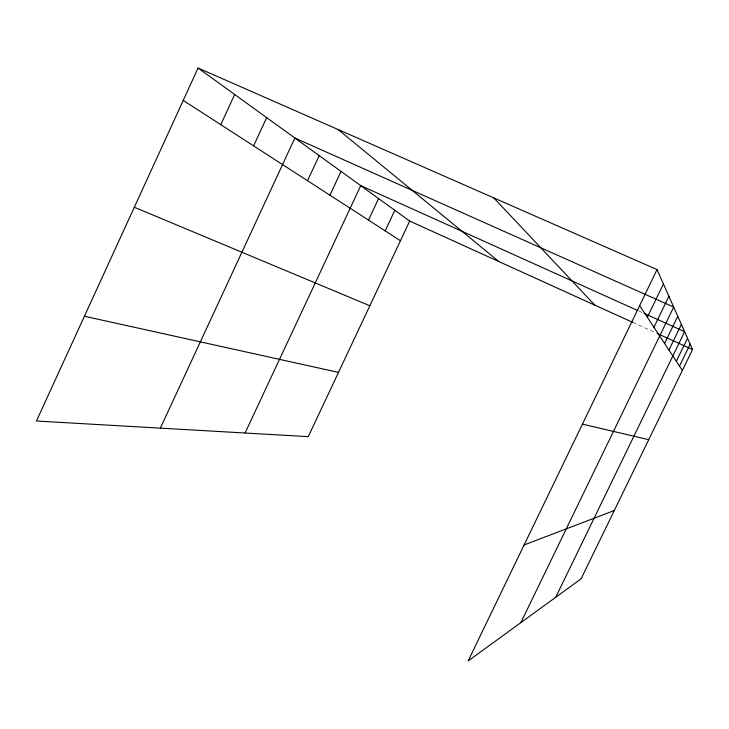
<?xml version="1.0" encoding="UTF-8"?>
<svg xmlns="http://www.w3.org/2000/svg" width="729" height="729" viewBox="0 0 729 729"><rect width="100%" height="100%" fill="white"/><g stroke="black" fill="none" stroke-linecap="round" stroke-linejoin="round"><path stroke-width="0.55" stroke-dasharray="3.65 2.73" d="M638.987 311.11L642.094 312.513M632.89 322.437L656.537 333.171"/><path stroke-width="1.09" d="M198.06 68.016L36.45 421.016L308.267 436.644L409.698 221.06L198.06 68.016L657.039 269.593L692.55 349.528L581.077 578.844L468.1 660.984L657.039 269.593M220.787 124.668L234.674 94.488M253.61 145.882L266.659 117.624M160.353 428.142L294.862 138.009L673.687 307.073L520.852 622.63M307.538 180.719L319.211 155.623M329.945 195.199L341.044 171.406M245.072 433.008L360.737 185.649L637.948 310.636M368.491 220.094L378.588 198.552M385.176 230.874L394.836 210.307M647.334 317.233L663.417 283.955M653.931 327.266L668.912 296.32M664.584 343.441L677.76 316.249M668.94 350.066L681.387 324.396M555.708 597.297L684.622 331.686L644.172 313.443M676.33 361.292L687.529 338.229M679.492 366.104L690.163 344.152M524.096 544.973L614.292 510.519M84.418 316.24L338.502 372.382M582.435 424.141L648.728 439.678M134.318 207.236L369.84 305.77M409.698 221.06L632.89 322.437M657.567 333.645L692.55 349.528M183.225 100.411L400.44 240.734M338.165 129.543L498.827 261.538M493.77 197.887L594.891 305.178M639.67 305.588L682.371 370.478"/></g></svg>
